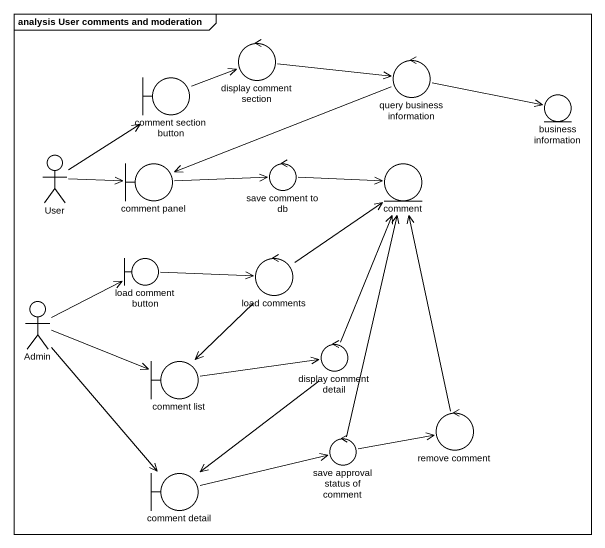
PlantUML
@startuml
mainframe analysis User comments and moderation
control "display comment section" as display_comment_section
control "query business information" as query_business_information
boundary "comment section button" as comment_section_button
entity "business information" as business_information
actor User
boundary "comment panel" as comment_panel
control "save comment to db" as save_comment_to_db
entity comment
boundary "load comment button" as load_comment_button
control "load comments" as load_comments
actor Admin
boundary "comment list" as comment_list
control "display comment detail" as display_comment_detail
control "save approval status of comment" as save_approval_status_of
control "remove comment" as remove_comment
boundary "comment detail" as comment_detail
display_comment_section -right-> query_business_information
query_business_information -right-> business_information
query_business_information -left-> comment_panel
comment_section_button -right-> display_comment_section
User -up-> comment_section_button
User -right-> comment_panel
comment_panel -right-> save_comment_to_db
save_comment_to_db -right-> comment
load_comment_button -right-> load_comments
load_comments -up-> comment
load_comments --> comment_list
Admin -right-> load_comment_button
Admin -right-> comment_list
Admin --> comment_detail
comment_list -right-> display_comment_detail
display_comment_detail -up-> comment
display_comment_detail --> comment_detail
save_approval_status_of -up-> comment
save_approval_status_of -right-> remove_comment
remove_comment -up-> comment
comment_detail -right-> save_approval_status_of
@enduml
